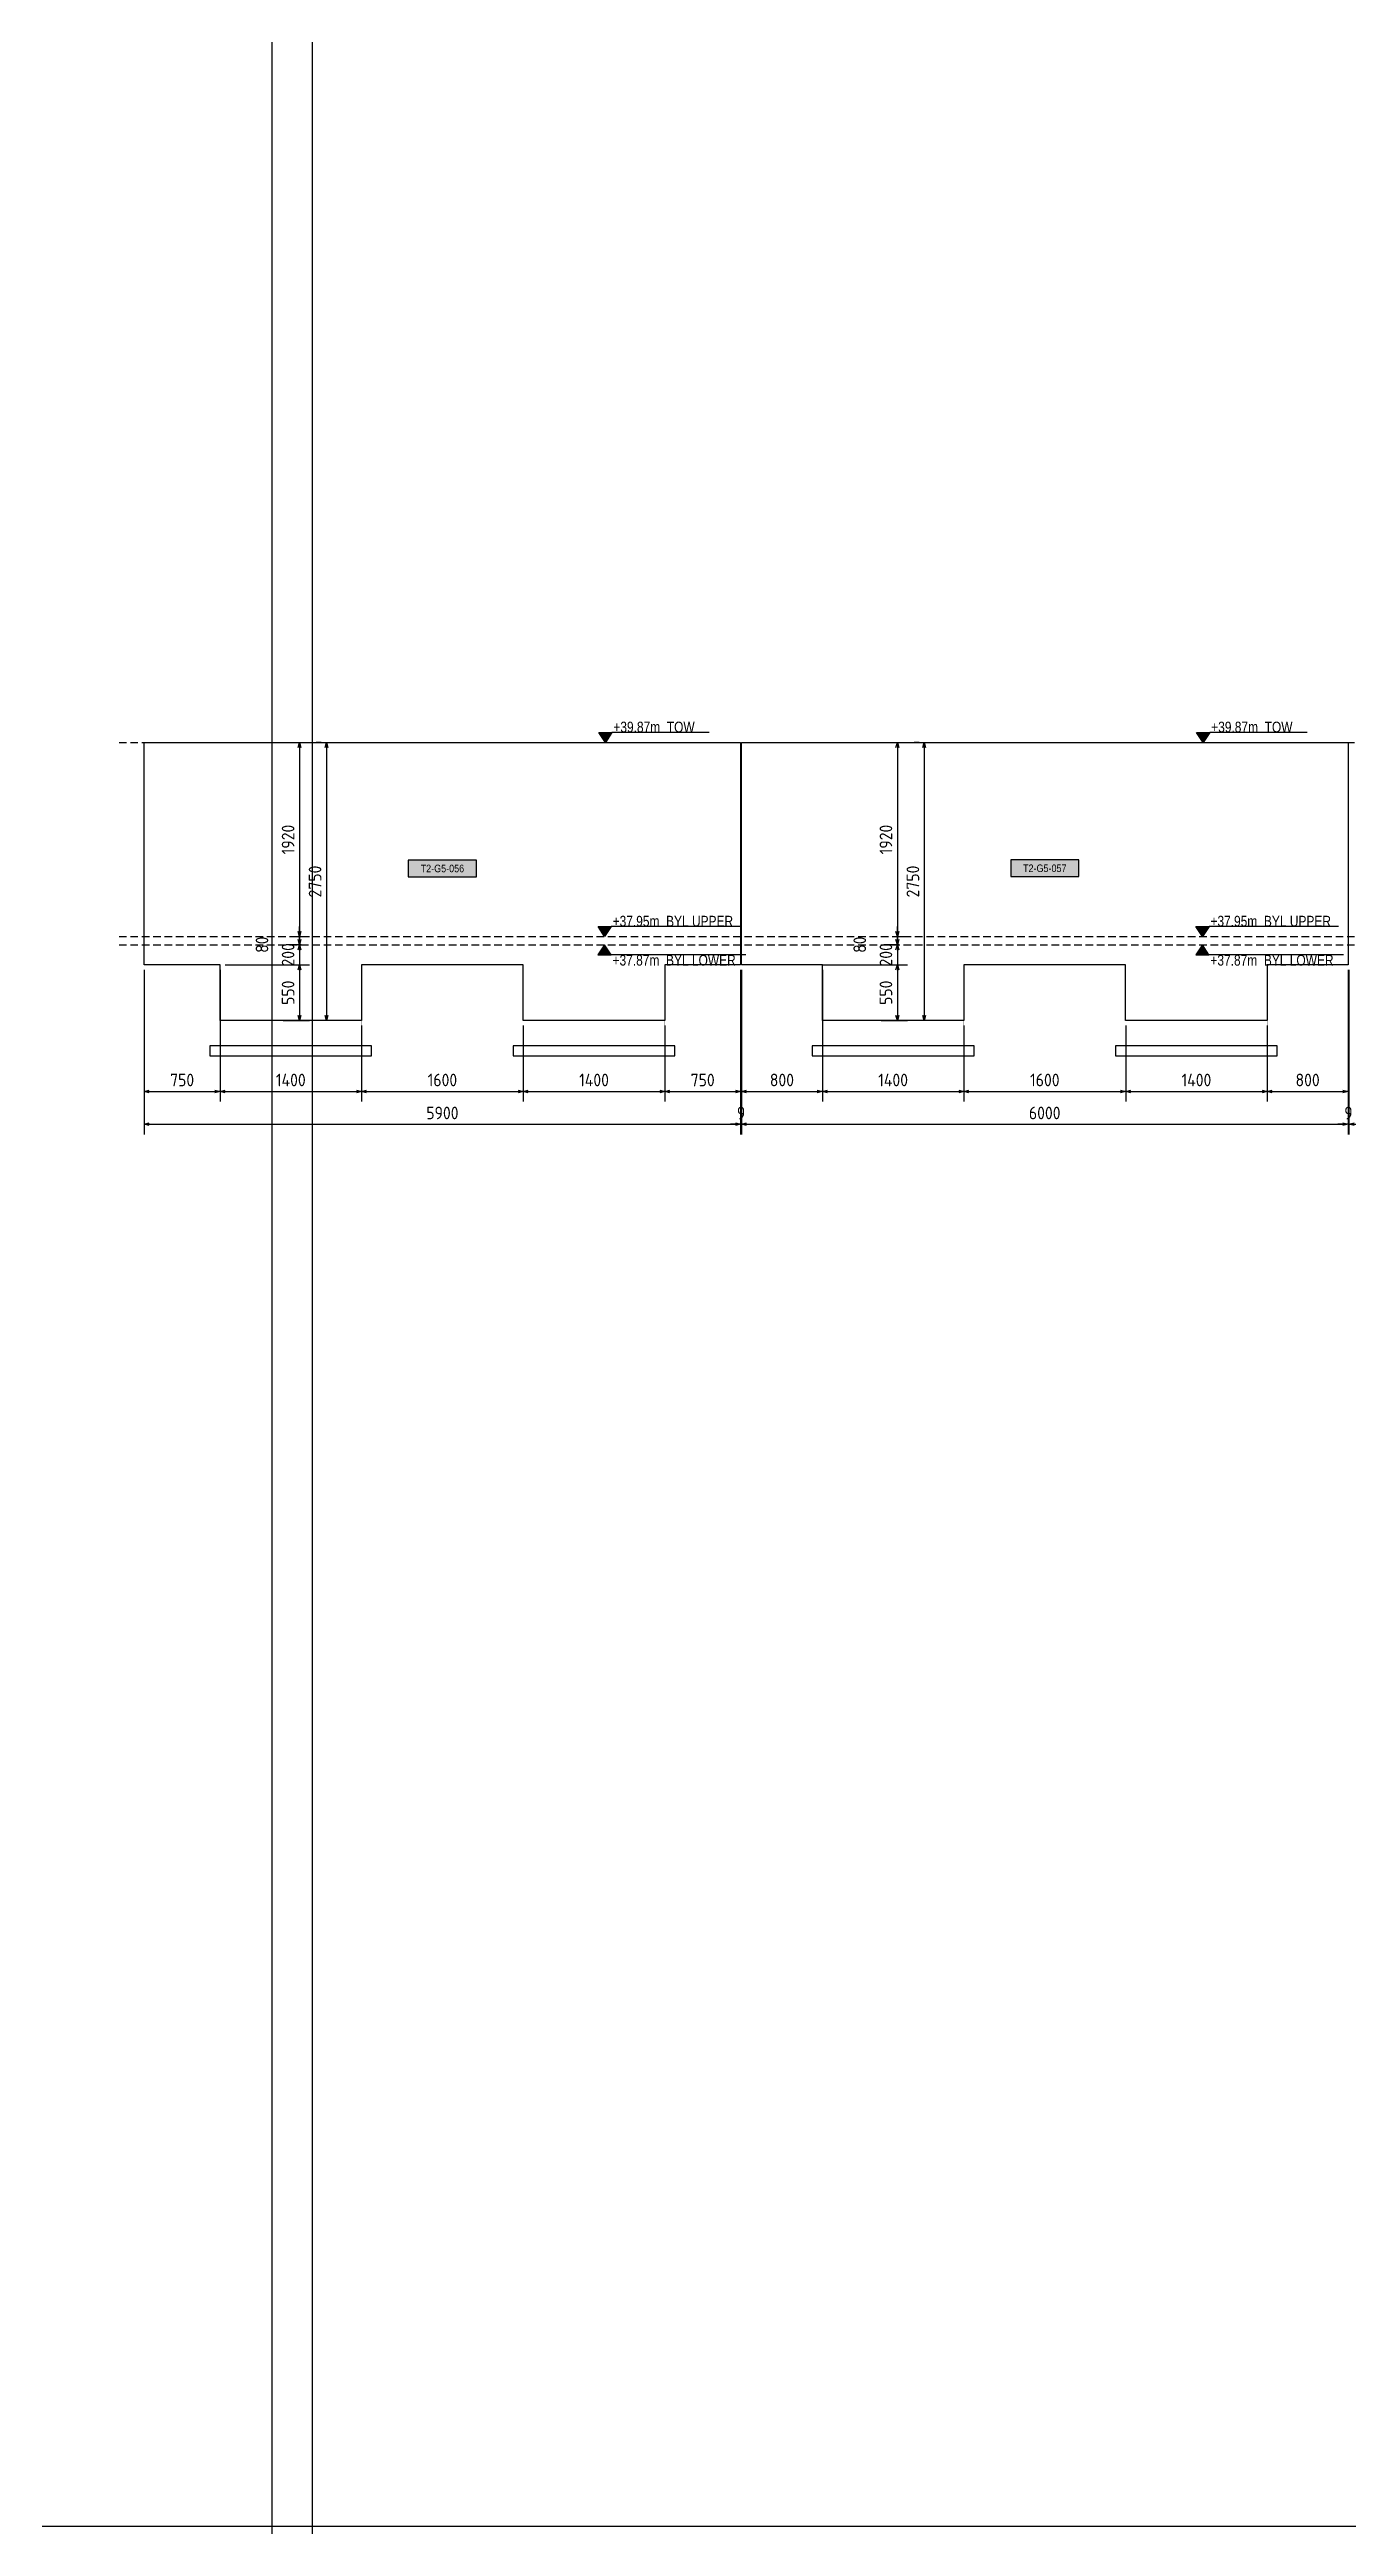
# Model space of a CAD drawing. Header units: centimetres. Extents: x -6122352 to 4157695, y -1694241 to 1947892.
# Drawn here: x 3321241 to 3334092, y 681789 to 706285 of the extents above; entities that cross this region are included whole.
import ezdxf
from ezdxf.enums import TextEntityAlignment as Align

# ---------------------------------------------------------------- set-up
doc = ezdxf.new("R2010")
doc.units = ezdxf.units.CM
doc.header["$MEASUREMENT"] = 0
doc.header["$PDMODE"] = 66
doc.header["$PDSIZE"] = 100
doc.linetypes.add('DASHED2', pattern=[0.375, 0.25, -0.125])
doc.linetypes.add('HIDDEN', pattern=[0.375, 0.25, -0.125])
for name, color, linetype in [('00-MI-DIM', 7, 'Continuous'), ('@MI-TYPE-01', 30, 'Continuous'), ('@MI-TYPE-02', 6, 'Continuous'), ('JML-Dimension', 1, 'Continuous'), ('PANEL-TAGS', 7, 'Continuous'), ('SECTION', 130, 'Continuous')]:
    doc.layers.add(name, color=color, linetype=linetype)
doc.styles.add('PANELTAG_STYLE', font='arial.ttf')
doc.styles.add('Schueco-BEMSTIL', font='isocpeur.ttf', dxfattribs={"width": 0.9})
doc.styles.add('txt-Pisa-std', font='arial.ttf', dxfattribs={"width": 0.8})
doc.dimstyles.new('MI- JWC-TXT-2.5 MM', dxfattribs={"dimscale": 1.5, "dimtxt": 2.5, "dimasz": 1, "dimexe": 2, "dimexo": 1, "dimgap": 1, "dimtad": 1, "dimdec": 0, "dimdsep": 46, "dimtxsty": 'Schueco-BEMSTIL', "dimblk": 'OPEN30', "dimcen": 0, "dimdle": 2, "dimclrd": 140, "dimclre": 8, "dimclrt": 40, "dimadec": 0, "dimazin": 2, "dimtfac": 1, "dimtdec": 0, "dimtix": 1, "dimtmove": 2, "dimatfit": 3, "dimldrblk": 'OPEN', "dimfxl": 2, "dimlwd": -1, "dimlwe": -1, "dimarcsym": 0})

# ---------------------------------------------------------------- blocks, each defined once
blk = doc.blocks.new('*U1106')
at = {"layer": 'JML-Dimension'}
h = blk.add_hatch(color=10, dxfattribs=at)
h.dxf.hatch_style = 1
h.paths.add_polyline_path([(0, 0), (-1.54, 2.37), (1.54, 2.37)])
blk.add_line((24.31, 2.37), (1.54, 2.37), dxfattribs=at)
blk.add_lwpolyline([(0, 0), (-1.54, 2.37), (1.54, 2.37), (0, 0)], dxfattribs=at)
at = {"color": 5, "style": 'txt-Pisa-std', "width": 0.8}
blk.add_attdef('+0.0', text='', height=2.5, dxfattribs=at).set_placement((1.87, 2.37), align=Align.BOTTOM_LEFT)
blk = doc.blocks.new('*U1108')
at = {"layer": 'JML-Dimension'}
h = blk.add_hatch(color=10, dxfattribs=at)
h.dxf.hatch_style = 1
h.paths.add_polyline_path([(0, 0), (-1.54, 2.37), (1.54, 2.37)])
blk.add_line((31.81, 2.37), (1.54, 2.37), dxfattribs=at)
blk.add_lwpolyline([(0, 0), (-1.54, 2.37), (1.54, 2.37), (0, 0)], dxfattribs=at)
at = {"color": 5, "style": 'txt-Pisa-std', "width": 0.8}
blk.add_attdef('+0.0', text='', height=2.5, dxfattribs=at).set_placement((1.87, 2.37), align=Align.BOTTOM_LEFT)
blk = doc.blocks.new('*U1107')
at = {"layer": 'JML-Dimension'}
h = blk.add_hatch(color=10, dxfattribs=at)
h.dxf.hatch_style = 1
h.paths.add_polyline_path([(0, 0), (-1.54, 2.37), (1.54, 2.37)])
blk.add_line((33.03, 2.37), (1.54, 2.37), dxfattribs=at)
blk.add_lwpolyline([(0, 0), (-1.54, 2.37), (1.54, 2.37), (0, 0)], dxfattribs=at)
at = {"color": 5, "style": 'txt-Pisa-std', "width": 0.8}
blk.add_attdef('+0.0', text='', height=2.5, dxfattribs=at).set_placement((1.87, 2.37), align=Align.BOTTOM_LEFT)
blk = doc.blocks.new('T2-ELE FT')
at = {"color": 12, "linetype": 'HIDDEN', "ltscale": 5, "const_width": 2}
blk.add_lwpolyline([(30306558, 1676366), (30306558, 1676866), (30307958, 1676866), (30307958, 1676366)], dxfattribs=at)
at = {"color": 12, "ltscale": 20, "const_width": 2}
blk.add_lwpolyline([(30306558, 1676366), (30307958, 1676366), (30307958, 1676116), (30306558, 1676116)], close=True, dxfattribs=at)
at = {"color": 8, "ltscale": 20}
blk.add_lwpolyline([(30306458, 1676116), (30308058, 1676116), (30308058, 1676016), (30306458, 1676016)], close=True, dxfattribs=at)
blk = doc.blocks.new('_Open30')
at = {"color": 0, "linetype": 'ByBlock', "lineweight": -2}
for p, q in [((-1, 0.27), (0, 0)), ((0, 0), (-1, -0.27)), ((0, 0), (-1, 0))]:
    blk.add_line(p, q, dxfattribs=at)
blk = doc.blocks.new('*D2418')
at = {"layer": '00-MI-DIM', "color": 8, "transparency": 16777216}
for p, q in [((3322177, 697182), (3322177, 695881)), ((3322928, 697182), (3322928, 695881))]:
    blk.add_line(p, q, dxfattribs=at)
at = {"layer": '00-MI-DIM', "color": 140, "transparency": 16777216}
blk.add_line((3322227, 695981), (3322878, 695981), dxfattribs=at)
at = {"layer": 'Defpoints', "color": 0, "transparency": 16777216}
for p in [(3322177, 697232), (3322928, 697232), (3322928, 695981)]:
    blk.add_point(p, dxfattribs=at)
at = {"layer": '00-MI-DIM', "color": 140, "transparency": 16777216, "xscale": 50, "yscale": 50, "zscale": 50, "rotation": 180}
blk.add_blockref('_Open30', (3322177, 695981), dxfattribs=at)
at = {"layer": '00-MI-DIM', "color": 140, "transparency": 16777216, "xscale": 50, "yscale": 50, "zscale": 50}
blk.add_blockref('_Open30', (3322928, 695981), dxfattribs=at)
at = {"layer": '00-MI-DIM', "color": 40, "transparency": 16777216, "insert": (3322553, 696094), "char_height": 125, "attachment_point": 5, "style": 'Schueco-BEMSTIL'}
blk.add_mtext('750', dxfattribs=at)
blk = doc.blocks.new('_Open')
at = {"color": 0, "linetype": 'ByBlock', "lineweight": -2}
for p, q in [((-1, 0), (0, 0)), ((-1, 0), (0, 0)), ((0, 0), (-1, 0))]:
    blk.add_line(p, q, dxfattribs=at)
blk = doc.blocks.new('*D2419')
at = {"layer": '00-MI-DIM', "color": 8, "transparency": 16777216}
for p, q in [((3322928, 697182), (3322928, 695881)), ((3324328, 696632), (3324328, 695881))]:
    blk.add_line(p, q, dxfattribs=at)
at = {"layer": '00-MI-DIM', "color": 140, "transparency": 16777216}
blk.add_line((3322978, 695981), (3324278, 695981), dxfattribs=at)
at = {"layer": 'Defpoints', "color": 0, "transparency": 16777216}
for p in [(3322928, 697232), (3324328, 696682), (3324328, 695981)]:
    blk.add_point(p, dxfattribs=at)
at = {"layer": '00-MI-DIM', "color": 140, "transparency": 16777216, "xscale": 50, "yscale": 50, "zscale": 50, "rotation": 180}
blk.add_blockref('_Open30', (3322928, 695981), dxfattribs=at)
at = {"layer": '00-MI-DIM', "color": 140, "transparency": 16777216, "xscale": 50, "yscale": 50, "zscale": 50}
blk.add_blockref('_Open30', (3324328, 695981), dxfattribs=at)
at = {"layer": '00-MI-DIM', "color": 40, "transparency": 16777216, "insert": (3323628, 696094), "char_height": 125, "attachment_point": 5, "style": 'Schueco-BEMSTIL'}
blk.add_mtext('1400', dxfattribs=at)
blk = doc.blocks.new('*D2420')
at = {"layer": '00-MI-DIM', "color": 8, "transparency": 16777216}
for p, q in [((3324328, 696632), (3324328, 695881)), ((3325928, 696632), (3325928, 695881))]:
    blk.add_line(p, q, dxfattribs=at)
at = {"layer": '00-MI-DIM', "color": 140, "transparency": 16777216}
blk.add_line((3324378, 695981), (3325878, 695981), dxfattribs=at)
at = {"layer": 'Defpoints', "color": 0, "transparency": 16777216}
for p in [(3324328, 696682), (3325928, 696682), (3325928, 695981)]:
    blk.add_point(p, dxfattribs=at)
at = {"layer": '00-MI-DIM', "color": 140, "transparency": 16777216, "xscale": 50, "yscale": 50, "zscale": 50, "rotation": 180}
blk.add_blockref('_Open30', (3324328, 695981), dxfattribs=at)
at = {"layer": '00-MI-DIM', "color": 140, "transparency": 16777216, "xscale": 50, "yscale": 50, "zscale": 50}
blk.add_blockref('_Open30', (3325928, 695981), dxfattribs=at)
at = {"layer": '00-MI-DIM', "color": 40, "transparency": 16777216, "insert": (3325128, 696094), "char_height": 125, "attachment_point": 5, "style": 'Schueco-BEMSTIL'}
blk.add_mtext('1600', dxfattribs=at)
blk = doc.blocks.new('*D2421')
at = {"layer": '00-MI-DIM', "color": 8, "transparency": 16777216}
for p, q in [((3325928, 696632), (3325928, 695881)), ((3327328, 696632), (3327328, 695881))]:
    blk.add_line(p, q, dxfattribs=at)
at = {"layer": '00-MI-DIM', "color": 140, "transparency": 16777216}
blk.add_line((3325978, 695981), (3327278, 695981), dxfattribs=at)
at = {"layer": 'Defpoints', "color": 0, "transparency": 16777216}
for p in [(3325928, 696682), (3327328, 696682), (3327328, 695981)]:
    blk.add_point(p, dxfattribs=at)
at = {"layer": '00-MI-DIM', "color": 140, "transparency": 16777216, "xscale": 50, "yscale": 50, "zscale": 50, "rotation": 180}
blk.add_blockref('_Open30', (3325928, 695981), dxfattribs=at)
at = {"layer": '00-MI-DIM', "color": 140, "transparency": 16777216, "xscale": 50, "yscale": 50, "zscale": 50}
blk.add_blockref('_Open30', (3327328, 695981), dxfattribs=at)
at = {"layer": '00-MI-DIM', "color": 40, "transparency": 16777216, "insert": (3326628, 696094), "char_height": 125, "attachment_point": 5, "style": 'Schueco-BEMSTIL'}
blk.add_mtext('1400', dxfattribs=at)
blk = doc.blocks.new('*D2422')
at = {"layer": '00-MI-DIM', "color": 8, "transparency": 16777216}
for p, q in [((3328078, 697182), (3328078, 695881)), ((3327328, 696632), (3327328, 695881))]:
    blk.add_line(p, q, dxfattribs=at)
at = {"layer": '00-MI-DIM', "color": 140, "transparency": 16777216}
blk.add_line((3327378, 695981), (3328028, 695981), dxfattribs=at)
at = {"layer": 'Defpoints', "color": 0, "transparency": 16777216}
for p in [(3328078, 697232), (3327328, 696682), (3328078, 695981)]:
    blk.add_point(p, dxfattribs=at)
at = {"layer": '00-MI-DIM', "color": 140, "transparency": 16777216, "xscale": 50, "yscale": 50, "zscale": 50, "rotation": 180}
blk.add_blockref('_Open30', (3327328, 695981), dxfattribs=at)
at = {"layer": '00-MI-DIM', "color": 140, "transparency": 16777216, "xscale": 50, "yscale": 50, "zscale": 50}
blk.add_blockref('_Open30', (3328078, 695981), dxfattribs=at)
at = {"layer": '00-MI-DIM', "color": 40, "transparency": 16777216, "insert": (3327703, 696094), "char_height": 125, "attachment_point": 5, "style": 'Schueco-BEMSTIL'}
blk.add_mtext('750', dxfattribs=at)
blk = doc.blocks.new('*D2452')
at = {"layer": '00-MI-DIM', "color": 8, "transparency": 16777216}
for p, q in [((3328087, 697182), (3328087, 695881)), ((3328887, 697182), (3328887, 695881))]:
    blk.add_line(p, q, dxfattribs=at)
at = {"layer": '00-MI-DIM', "color": 140, "transparency": 16777216}
blk.add_line((3328137, 695981), (3328837, 695981), dxfattribs=at)
at = {"layer": 'Defpoints', "color": 0, "transparency": 16777216}
for p in [(3328087, 697232), (3328887, 697232), (3328887, 695981)]:
    blk.add_point(p, dxfattribs=at)
at = {"layer": '00-MI-DIM', "color": 140, "transparency": 16777216, "xscale": 50, "yscale": 50, "zscale": 50, "rotation": 180}
blk.add_blockref('_Open30', (3328087, 695981), dxfattribs=at)
at = {"layer": '00-MI-DIM', "color": 140, "transparency": 16777216, "xscale": 50, "yscale": 50, "zscale": 50}
blk.add_blockref('_Open30', (3328887, 695981), dxfattribs=at)
at = {"layer": '00-MI-DIM', "color": 40, "transparency": 16777216, "insert": (3328487, 696094), "char_height": 125, "attachment_point": 5, "style": 'Schueco-BEMSTIL'}
blk.add_mtext('800', dxfattribs=at)
blk = doc.blocks.new('*D2453')
at = {"layer": '00-MI-DIM', "color": 8, "transparency": 16777216}
for p, q in [((3328887, 697182), (3328887, 695881)), ((3330287, 696632), (3330287, 695881))]:
    blk.add_line(p, q, dxfattribs=at)
at = {"layer": '00-MI-DIM', "color": 140, "transparency": 16777216}
blk.add_line((3328937, 695981), (3330237, 695981), dxfattribs=at)
at = {"layer": 'Defpoints', "color": 0, "transparency": 16777216}
for p in [(3328887, 697232), (3330287, 696682), (3330287, 695981)]:
    blk.add_point(p, dxfattribs=at)
at = {"layer": '00-MI-DIM', "color": 140, "transparency": 16777216, "xscale": 50, "yscale": 50, "zscale": 50, "rotation": 180}
blk.add_blockref('_Open30', (3328887, 695981), dxfattribs=at)
at = {"layer": '00-MI-DIM', "color": 140, "transparency": 16777216, "xscale": 50, "yscale": 50, "zscale": 50}
blk.add_blockref('_Open30', (3330287, 695981), dxfattribs=at)
at = {"layer": '00-MI-DIM', "color": 40, "transparency": 16777216, "insert": (3329587, 696094), "char_height": 125, "attachment_point": 5, "style": 'Schueco-BEMSTIL'}
blk.add_mtext('1400', dxfattribs=at)
blk = doc.blocks.new('*D2454')
at = {"layer": '00-MI-DIM', "color": 8, "transparency": 16777216}
for p, q in [((3330287, 696632), (3330287, 695881)), ((3331888, 696632), (3331888, 695881))]:
    blk.add_line(p, q, dxfattribs=at)
at = {"layer": '00-MI-DIM', "color": 140, "transparency": 16777216}
blk.add_line((3330337, 695981), (3331838, 695981), dxfattribs=at)
at = {"layer": 'Defpoints', "color": 0, "transparency": 16777216}
for p in [(3330287, 696682), (3331888, 696682), (3331888, 695981)]:
    blk.add_point(p, dxfattribs=at)
at = {"layer": '00-MI-DIM', "color": 140, "transparency": 16777216, "xscale": 50, "yscale": 50, "zscale": 50, "rotation": 180}
blk.add_blockref('_Open30', (3330287, 695981), dxfattribs=at)
at = {"layer": '00-MI-DIM', "color": 140, "transparency": 16777216, "xscale": 50, "yscale": 50, "zscale": 50}
blk.add_blockref('_Open30', (3331888, 695981), dxfattribs=at)
at = {"layer": '00-MI-DIM', "color": 40, "transparency": 16777216, "insert": (3331088, 696094), "char_height": 125, "attachment_point": 5, "style": 'Schueco-BEMSTIL'}
blk.add_mtext('1600', dxfattribs=at)
blk = doc.blocks.new('*D2455')
at = {"layer": '00-MI-DIM', "color": 8, "transparency": 16777216}
for p, q in [((3331888, 696632), (3331888, 695881)), ((3333288, 696632), (3333288, 695881))]:
    blk.add_line(p, q, dxfattribs=at)
at = {"layer": '00-MI-DIM', "color": 140, "transparency": 16777216}
blk.add_line((3331938, 695981), (3333238, 695981), dxfattribs=at)
at = {"layer": 'Defpoints', "color": 0, "transparency": 16777216}
for p in [(3331888, 696682), (3333288, 696682), (3333288, 695981)]:
    blk.add_point(p, dxfattribs=at)
at = {"layer": '00-MI-DIM', "color": 140, "transparency": 16777216, "xscale": 50, "yscale": 50, "zscale": 50, "rotation": 180}
blk.add_blockref('_Open30', (3331888, 695981), dxfattribs=at)
at = {"layer": '00-MI-DIM', "color": 140, "transparency": 16777216, "xscale": 50, "yscale": 50, "zscale": 50}
blk.add_blockref('_Open30', (3333288, 695981), dxfattribs=at)
at = {"layer": '00-MI-DIM', "color": 40, "transparency": 16777216, "insert": (3332588, 696094), "char_height": 125, "attachment_point": 5, "style": 'Schueco-BEMSTIL'}
blk.add_mtext('1400', dxfattribs=at)
blk = doc.blocks.new('*D2456')
at = {"layer": '00-MI-DIM', "color": 8, "transparency": 16777216}
for p, q in [((3334088, 697182), (3334088, 695881)), ((3333288, 696632), (3333288, 695881))]:
    blk.add_line(p, q, dxfattribs=at)
at = {"layer": '00-MI-DIM', "color": 140, "transparency": 16777216}
blk.add_line((3333338, 695981), (3334038, 695981), dxfattribs=at)
at = {"layer": 'Defpoints', "color": 0, "transparency": 16777216}
for p in [(3334088, 697232), (3333288, 696682), (3334088, 695981)]:
    blk.add_point(p, dxfattribs=at)
at = {"layer": '00-MI-DIM', "color": 140, "transparency": 16777216, "xscale": 50, "yscale": 50, "zscale": 50, "rotation": 180}
blk.add_blockref('_Open30', (3333288, 695981), dxfattribs=at)
at = {"layer": '00-MI-DIM', "color": 140, "transparency": 16777216, "xscale": 50, "yscale": 50, "zscale": 50}
blk.add_blockref('_Open30', (3334088, 695981), dxfattribs=at)
at = {"layer": '00-MI-DIM', "color": 40, "transparency": 16777216, "insert": (3333688, 696094), "char_height": 125, "attachment_point": 5, "style": 'Schueco-BEMSTIL'}
blk.add_mtext('800', dxfattribs=at)
blk = doc.blocks.new('*D2425')
at = {"layer": '00-MI-DIM', "color": 8, "transparency": 16777216}
for p, q in [((3322177, 697182), (3322177, 695556)), ((3328078, 697182), (3328078, 695556))]:
    blk.add_line(p, q, dxfattribs=at)
at = {"layer": '00-MI-DIM', "color": 140, "transparency": 16777216}
blk.add_line((3322227, 695656), (3328028, 695656), dxfattribs=at)
at = {"layer": 'Defpoints', "color": 0, "transparency": 16777216}
for p in [(3322177, 697232), (3328078, 697232), (3328078, 695656)]:
    blk.add_point(p, dxfattribs=at)
at = {"layer": '00-MI-DIM', "color": 140, "transparency": 16777216, "xscale": 50, "yscale": 50, "zscale": 50, "rotation": 180}
blk.add_blockref('_Open30', (3322177, 695656), dxfattribs=at)
at = {"layer": '00-MI-DIM', "color": 140, "transparency": 16777216, "xscale": 50, "yscale": 50, "zscale": 50}
blk.add_blockref('_Open30', (3328078, 695656), dxfattribs=at)
at = {"layer": '00-MI-DIM', "color": 40, "transparency": 16777216, "insert": (3325128, 695768), "char_height": 125, "attachment_point": 5, "style": 'Schueco-BEMSTIL'}
blk.add_mtext('5900', dxfattribs=at)
blk = doc.blocks.new('*D2423')
at = {"layer": '00-MI-DIM', "color": 8, "transparency": 16777216}
for p, q in [((3328078, 697182), (3328078, 695556)), ((3328087, 697182), (3328087, 695556))]:
    blk.add_line(p, q, dxfattribs=at)
at = {"layer": '00-MI-DIM', "color": 140, "transparency": 16777216}
for p, q in [((3328028, 695656), (3327978, 695656)), ((3328078, 695656), (3328087, 695656)), ((3328137, 695656), (3328187, 695656))]:
    blk.add_line(p, q, dxfattribs=at)
at = {"layer": 'Defpoints', "color": 0, "transparency": 16777216}
for p in [(3328078, 697232), (3328087, 697232), (3328087, 695656)]:
    blk.add_point(p, dxfattribs=at)
at = {"layer": '00-MI-DIM', "color": 140, "transparency": 16777216, "xscale": 50, "yscale": 50, "zscale": 50}
blk.add_blockref('_Open30', (3328078, 695656), dxfattribs=at)
at = {"layer": '00-MI-DIM', "color": 140, "transparency": 16777216, "xscale": 50, "yscale": 50, "zscale": 50, "rotation": 180}
blk.add_blockref('_Open30', (3328087, 695656), dxfattribs=at)
at = {"layer": '00-MI-DIM', "color": 40, "transparency": 16777216, "insert": (3328083, 695768), "char_height": 125, "attachment_point": 5, "style": 'Schueco-BEMSTIL'}
blk.add_mtext('9', dxfattribs=at)
blk = doc.blocks.new('*D2424')
at = {"layer": '00-MI-DIM', "color": 8, "transparency": 16777216}
for p, q in [((3328087, 697182), (3328087, 695556)), ((3334088, 697182), (3334088, 695556))]:
    blk.add_line(p, q, dxfattribs=at)
at = {"layer": '00-MI-DIM', "color": 140, "transparency": 16777216}
blk.add_line((3328137, 695656), (3334038, 695656), dxfattribs=at)
at = {"layer": 'Defpoints', "color": 0, "transparency": 16777216}
for p in [(3328087, 697232), (3334088, 697232), (3334088, 695656)]:
    blk.add_point(p, dxfattribs=at)
at = {"layer": '00-MI-DIM', "color": 140, "transparency": 16777216, "xscale": 50, "yscale": 50, "zscale": 50, "rotation": 180}
blk.add_blockref('_Open30', (3328087, 695656), dxfattribs=at)
at = {"layer": '00-MI-DIM', "color": 140, "transparency": 16777216, "xscale": 50, "yscale": 50, "zscale": 50}
blk.add_blockref('_Open30', (3334088, 695656), dxfattribs=at)
at = {"layer": '00-MI-DIM', "color": 40, "transparency": 16777216, "insert": (3331087, 695768), "char_height": 125, "attachment_point": 5, "style": 'Schueco-BEMSTIL'}
blk.add_mtext('6000', dxfattribs=at)
blk = doc.blocks.new('*D2463')
at = {"layer": '00-MI-DIM', "color": 8, "transparency": 16777216}
for p, q in [((3334088, 697182), (3334088, 695556)), ((3334097, 697182), (3334097, 695556))]:
    blk.add_line(p, q, dxfattribs=at)
at = {"layer": '00-MI-DIM', "color": 140, "transparency": 16777216}
for p, q in [((3334038, 695656), (3333988, 695656)), ((3334088, 695656), (3334097, 695656)), ((3334147, 695656), (3334197, 695656))]:
    blk.add_line(p, q, dxfattribs=at)
at = {"layer": 'Defpoints', "color": 0, "transparency": 16777216}
for p in [(3334088, 697232), (3334097, 697232), (3334097, 695656)]:
    blk.add_point(p, dxfattribs=at)
at = {"layer": '00-MI-DIM', "color": 140, "transparency": 16777216, "xscale": 50, "yscale": 50, "zscale": 50}
blk.add_blockref('_Open30', (3334088, 695656), dxfattribs=at)
at = {"layer": '00-MI-DIM', "color": 140, "transparency": 16777216, "xscale": 50, "yscale": 50, "zscale": 50, "rotation": 180}
blk.add_blockref('_Open30', (3334097, 695656), dxfattribs=at)
at = {"layer": '00-MI-DIM', "color": 40, "transparency": 16777216, "insert": (3334092, 695768), "char_height": 125, "attachment_point": 5, "style": 'Schueco-BEMSTIL'}
blk.add_mtext('9', dxfattribs=at)
blk = doc.blocks.new('*D2509')
at = {"layer": '00-MI-DIM', "color": 8, "transparency": 16777216}
for p, q in [((3323687, 699432), (3323814, 699432)), ((3323687, 697512), (3323814, 697512))]:
    blk.add_line(p, q, dxfattribs=at)
at = {"layer": '00-MI-DIM', "color": 140, "transparency": 16777216}
blk.add_line((3323714, 699382), (3323714, 697562), dxfattribs=at)
at = {"layer": 'Defpoints', "color": 0, "transparency": 16777216}
for p in [(3323637, 699432), (3323637, 697512), (3323714, 697512)]:
    blk.add_point(p, dxfattribs=at)
at = {"layer": '00-MI-DIM', "color": 140, "transparency": 16777216, "xscale": 50, "yscale": 50, "zscale": 50}
for p, rotation in [((3323714, 699432), 90), ((3323714, 697512), 270)]:
    blk.add_blockref('_Open30', p, dxfattribs=dict(at, rotation=rotation))
at = {"layer": '00-MI-DIM', "color": 40, "transparency": 16777216, "insert": (3323601, 698472), "char_height": 125, "attachment_point": 5, "rotation": 90, "style": 'Schueco-BEMSTIL'}
blk.add_mtext('1920', dxfattribs=at)
blk = doc.blocks.new('*D2510')
at = {"layer": '00-MI-DIM', "color": 8, "transparency": 16777216}
for p, q in [((3323729, 697432), (3323614, 697432)), ((3323687, 697512), (3323814, 697512))]:
    blk.add_line(p, q, dxfattribs=at)
at = {"layer": '00-MI-DIM', "color": 140, "transparency": 16777216}
for p, q in [((3323714, 697562), (3323714, 697612)), ((3323714, 697512), (3323714, 697432)), ((3323714, 697382), (3323714, 697332))]:
    blk.add_line(p, q, dxfattribs=at)
at = {"layer": 'Defpoints', "color": 0, "transparency": 16777216}
for p in [(3323637, 697512), (3323714, 697432), (3323779, 697432)]:
    blk.add_point(p, dxfattribs=at)
at = {"layer": '00-MI-DIM', "color": 140, "transparency": 16777216, "xscale": 50, "yscale": 50, "zscale": 50}
for p, rotation in [((3323714, 697512), 270), ((3323714, 697432), 90)]:
    blk.add_blockref('_Open30', p, dxfattribs=dict(at, rotation=rotation))
at = {"layer": '00-MI-DIM', "color": 40, "transparency": 16777216, "insert": (3323343, 697432), "char_height": 125, "attachment_point": 5, "rotation": 90, "style": 'Schueco-BEMSTIL'}
blk.add_mtext('80', dxfattribs=at)
blk = doc.blocks.new('*D2511')
at = {"layer": '00-MI-DIM', "color": 8, "transparency": 16777216}
for p, q in [((3323729, 697432), (3323614, 697432)), ((3322978, 697232), (3323814, 697232))]:
    blk.add_line(p, q, dxfattribs=at)
at = {"layer": '00-MI-DIM', "color": 140, "transparency": 16777216}
for p, q in [((3323714, 697482), (3323714, 697532)), ((3323714, 697432), (3323714, 697232)), ((3323714, 697182), (3323714, 697132))]:
    blk.add_line(p, q, dxfattribs=at)
at = {"layer": 'Defpoints', "color": 0, "transparency": 16777216}
for p in [(3323779, 697432), (3322928, 697232), (3323714, 697232)]:
    blk.add_point(p, dxfattribs=at)
at = {"layer": '00-MI-DIM', "color": 140, "transparency": 16777216, "xscale": 50, "yscale": 50, "zscale": 50}
for p, rotation in [((3323714, 697432), 270), ((3323714, 697232), 90)]:
    blk.add_blockref('_Open30', p, dxfattribs=dict(at, rotation=rotation))
at = {"layer": '00-MI-DIM', "color": 40, "transparency": 16777216, "insert": (3323601, 697332), "char_height": 125, "attachment_point": 5, "rotation": 90, "style": 'Schueco-BEMSTIL'}
blk.add_mtext('200', dxfattribs=at)
blk = doc.blocks.new('*D2512')
at = {"layer": '00-MI-DIM', "color": 8, "transparency": 16777216}
for p, q in [((3322978, 697232), (3323814, 697232)), ((3323553, 696682), (3323814, 696682))]:
    blk.add_line(p, q, dxfattribs=at)
at = {"layer": '00-MI-DIM', "color": 140, "transparency": 16777216}
blk.add_line((3323714, 697182), (3323714, 696732), dxfattribs=at)
at = {"layer": 'Defpoints', "color": 0, "transparency": 16777216}
for p in [(3322928, 697232), (3323503, 696682), (3323714, 696682)]:
    blk.add_point(p, dxfattribs=at)
at = {"layer": '00-MI-DIM', "color": 140, "transparency": 16777216, "xscale": 50, "yscale": 50, "zscale": 50}
for p, rotation in [((3323714, 697232), 90), ((3323714, 696682), 270)]:
    blk.add_blockref('_Open30', p, dxfattribs=dict(at, rotation=rotation))
at = {"layer": '00-MI-DIM', "color": 40, "transparency": 16777216, "insert": (3323601, 696957), "char_height": 125, "attachment_point": 5, "rotation": 90, "style": 'Schueco-BEMSTIL'}
blk.add_mtext('550', dxfattribs=at)
blk = doc.blocks.new('*D2513')
at = {"layer": '00-MI-DIM', "color": 8, "transparency": 16777216}
for p, q in [((3323930, 699432), (3323880, 699432)), ((3323930, 696682), (3323880, 696682))]:
    blk.add_line(p, q, dxfattribs=at)
at = {"layer": '00-MI-DIM', "color": 140, "transparency": 16777216}
blk.add_line((3323980, 699382), (3323980, 696732), dxfattribs=at)
at = {"layer": 'Defpoints', "color": 0, "transparency": 16777216}
for p in [(3323980, 699432), (3323980, 696682), (3323980, 696682)]:
    blk.add_point(p, dxfattribs=at)
at = {"layer": '00-MI-DIM', "color": 140, "transparency": 16777216, "xscale": 50, "yscale": 50, "zscale": 50}
for p, rotation in [((3323980, 699432), 90), ((3323980, 696682), 270)]:
    blk.add_blockref('_Open30', p, dxfattribs=dict(at, rotation=rotation))
at = {"layer": '00-MI-DIM', "color": 40, "transparency": 16777216, "insert": (3323868, 698057), "char_height": 125, "attachment_point": 5, "rotation": 90, "style": 'Schueco-BEMSTIL'}
blk.add_mtext('2750', dxfattribs=at)
blk = doc.blocks.new('*D2514')
at = {"layer": '00-MI-DIM', "color": 8, "transparency": 16777216}
for p, q in [((3329602, 699432), (3329729, 699432)), ((3329602, 697512), (3329729, 697512))]:
    blk.add_line(p, q, dxfattribs=at)
at = {"layer": '00-MI-DIM', "color": 140, "transparency": 16777216}
blk.add_line((3329629, 699382), (3329629, 697562), dxfattribs=at)
at = {"layer": 'Defpoints', "color": 0, "transparency": 16777216}
for p in [(3329552, 699432), (3329552, 697512), (3329629, 697512)]:
    blk.add_point(p, dxfattribs=at)
at = {"layer": '00-MI-DIM', "color": 140, "transparency": 16777216, "xscale": 50, "yscale": 50, "zscale": 50}
for p, rotation in [((3329629, 699432), 90), ((3329629, 697512), 270)]:
    blk.add_blockref('_Open30', p, dxfattribs=dict(at, rotation=rotation))
at = {"layer": '00-MI-DIM', "color": 40, "transparency": 16777216, "insert": (3329516, 698472), "char_height": 125, "attachment_point": 5, "rotation": 90, "style": 'Schueco-BEMSTIL'}
blk.add_mtext('1920', dxfattribs=at)
blk = doc.blocks.new('*D2515')
at = {"layer": '00-MI-DIM', "color": 8, "transparency": 16777216}
for p, q in [((3329644, 697432), (3329529, 697432)), ((3329602, 697512), (3329729, 697512))]:
    blk.add_line(p, q, dxfattribs=at)
at = {"layer": '00-MI-DIM', "color": 140, "transparency": 16777216}
for p, q in [((3329629, 697562), (3329629, 697612)), ((3329629, 697512), (3329629, 697432)), ((3329629, 697382), (3329629, 697332))]:
    blk.add_line(p, q, dxfattribs=at)
at = {"layer": 'Defpoints', "color": 0, "transparency": 16777216}
for p in [(3329552, 697512), (3329629, 697432), (3329694, 697432)]:
    blk.add_point(p, dxfattribs=at)
at = {"layer": '00-MI-DIM', "color": 140, "transparency": 16777216, "xscale": 50, "yscale": 50, "zscale": 50}
for p, rotation in [((3329629, 697512), 270), ((3329629, 697432), 90)]:
    blk.add_blockref('_Open30', p, dxfattribs=dict(at, rotation=rotation))
at = {"layer": '00-MI-DIM', "color": 40, "transparency": 16777216, "insert": (3329257, 697432), "char_height": 125, "attachment_point": 5, "rotation": 90, "style": 'Schueco-BEMSTIL'}
blk.add_mtext('80', dxfattribs=at)
blk = doc.blocks.new('*D2516')
at = {"layer": '00-MI-DIM', "color": 8, "transparency": 16777216}
for p, q in [((3329644, 697432), (3329529, 697432)), ((3328893, 697232), (3329729, 697232))]:
    blk.add_line(p, q, dxfattribs=at)
at = {"layer": '00-MI-DIM', "color": 140, "transparency": 16777216}
for p, q in [((3329629, 697482), (3329629, 697532)), ((3329629, 697432), (3329629, 697232)), ((3329629, 697182), (3329629, 697132))]:
    blk.add_line(p, q, dxfattribs=at)
at = {"layer": 'Defpoints', "color": 0, "transparency": 16777216}
for p in [(3329694, 697432), (3328843, 697232), (3329629, 697232)]:
    blk.add_point(p, dxfattribs=at)
at = {"layer": '00-MI-DIM', "color": 140, "transparency": 16777216, "xscale": 50, "yscale": 50, "zscale": 50}
for p, rotation in [((3329629, 697432), 270), ((3329629, 697232), 90)]:
    blk.add_blockref('_Open30', p, dxfattribs=dict(at, rotation=rotation))
at = {"layer": '00-MI-DIM', "color": 40, "transparency": 16777216, "insert": (3329516, 697332), "char_height": 125, "attachment_point": 5, "rotation": 90, "style": 'Schueco-BEMSTIL'}
blk.add_mtext('200', dxfattribs=at)
blk = doc.blocks.new('*D2517')
at = {"layer": '00-MI-DIM', "color": 8, "transparency": 16777216}
for p, q in [((3328893, 697232), (3329729, 697232)), ((3329468, 696682), (3329729, 696682))]:
    blk.add_line(p, q, dxfattribs=at)
at = {"layer": '00-MI-DIM', "color": 140, "transparency": 16777216}
blk.add_line((3329629, 697182), (3329629, 696732), dxfattribs=at)
at = {"layer": 'Defpoints', "color": 0, "transparency": 16777216}
for p in [(3328843, 697232), (3329418, 696682), (3329629, 696682)]:
    blk.add_point(p, dxfattribs=at)
at = {"layer": '00-MI-DIM', "color": 140, "transparency": 16777216, "xscale": 50, "yscale": 50, "zscale": 50}
for p, rotation in [((3329629, 697232), 90), ((3329629, 696682), 270)]:
    blk.add_blockref('_Open30', p, dxfattribs=dict(at, rotation=rotation))
at = {"layer": '00-MI-DIM', "color": 40, "transparency": 16777216, "insert": (3329516, 696957), "char_height": 125, "attachment_point": 5, "rotation": 90, "style": 'Schueco-BEMSTIL'}
blk.add_mtext('550', dxfattribs=at)
blk = doc.blocks.new('*D2518')
at = {"layer": '00-MI-DIM', "color": 8, "transparency": 16777216}
for p, q in [((3329845, 699432), (3329795, 699432)), ((3329845, 696682), (3329795, 696682))]:
    blk.add_line(p, q, dxfattribs=at)
at = {"layer": '00-MI-DIM', "color": 140, "transparency": 16777216}
blk.add_line((3329895, 699382), (3329895, 696732), dxfattribs=at)
at = {"layer": 'Defpoints', "color": 0, "transparency": 16777216}
for p in [(3329895, 699432), (3329895, 696682), (3329895, 696682)]:
    blk.add_point(p, dxfattribs=at)
at = {"layer": '00-MI-DIM', "color": 140, "transparency": 16777216, "xscale": 50, "yscale": 50, "zscale": 50}
for p, rotation in [((3329895, 699432), 90), ((3329895, 696682), 270)]:
    blk.add_blockref('_Open30', p, dxfattribs=dict(at, rotation=rotation))
at = {"layer": '00-MI-DIM', "color": 40, "transparency": 16777216, "insert": (3329783, 698057), "char_height": 125, "attachment_point": 5, "rotation": 90, "style": 'Schueco-BEMSTIL'}
blk.add_mtext('2750', dxfattribs=at)
blk = doc.blocks.new('PANELTAG')
at = {"layer": 'PANEL-TAGS', "color": 1}
blk.add_lwpolyline([(-13.5, -3.3), (13.5, -3.3), (13.5, 3.3), (-13.5, 3.3)], close=True, dxfattribs=at)
at = {"layer": 'PANEL-TAGS', "color": 40, "true_color": 0xffd700}
blk.add_solid([(-13.5, -3.3), (13.5, -3.3), (-13.5, 3.3), (13.5, 3.3)], dxfattribs=at)
at = {"layer": 'PANEL-TAGS', "color": 5, "style": 'PANELTAG_STYLE', "width": 0.85}
blk.add_attdef('TAGNO', text='', height=3, dxfattribs=at).set_placement((0, 0), align=Align.MIDDLE)

msp = doc.modelspace()

# ---------------------------------------------------------------- linework, layer by layer
at = {"layer": '00-MI-DIM', "color": 6}
msp.add_lwpolyline([(3287503.15085, 755226.18129), (3438836.93337, 755226.18129), (3438836.93337, 681789.16077), (3287503.15085, 681789.16077)], close=True, dxfattribs=at)
at = {"layer": '@MI-TYPE-01', "color": 8}
for p in [(3323443.7977, 66900.20302), (3323843.77352, 66899.97153)]:
    msp.add_xline(p, (0, 1), dxfattribs=at)
at = {"layer": '@MI-TYPE-02', "color": 160, "linetype": 'DASHED2', "ltscale": 300}
for points in [[(3321928.40847, 699431.68111), (3347249.26623, 699431.68111)], [(3321928.40847, 697511.68111), (3347249.26623, 697511.68111)], [(3321928.40847, 697431.68111), (3347249.26623, 697431.68111)]]:
    msp.add_lwpolyline(points, dxfattribs=at)
at = {"layer": '@MI-TYPE-02', "color": 30}
for points in [[(3322178.16636, 699431.68111), (3328077.94985, 699431.63641), (3328077.94985, 697231.69122), (3327327.98736, 697231.69122), (3327327.98736, 696681.69122), (3325927.98736, 696681.69122), (3325927.98736, 697231.69122), (3324327.69985, 697231.69122), (3324327.69985, 696681.69122), (3322927.69985, 696681.69122), (3322927.69985, 697231.69122), (3322177.45388, 697231.73592), (3322178.16636, 699431.68111)], [(3328087.94985, 699431.68111), (3334087.73334, 699431.63641), (3334087.73334, 697231.69122), (3333287.77085, 697231.69122), (3333287.77085, 696681.69122), (3331887.77085, 696681.69122), (3331887.77085, 697231.69122), (3330287.48334, 697231.69122), (3330287.48334, 696681.69122), (3328887.48334, 696681.69122), (3328887.48334, 697231.69122), (3328087.23736, 697231.73592), (3328087.94985, 699431.68111)]]:
    msp.add_lwpolyline(points, dxfattribs=at)

# ---------------------------------------------------------------- block references
at = {"color": 2, "xscale": -1}
for p in [(33630885.86141, -979684.18254), (33633886.14893, -979684.18254), (33636845.6449, -979684.18254), (33639845.93242, -979684.18254)]:
    msp.add_blockref('T2-ELE FT', p, dxfattribs=at)
at = {"layer": 'PANEL-TAGS', "color": 30}
ref = msp.add_blockref('PANELTAG', (3325127.87031, 698185.82585), dxfattribs=dict(at, xscale=25, yscale=25, zscale=25))
ref.add_attrib('TAGNO', 'T2-G5-056', dxfattribs={"color": 5, "height": 75, "style": 'PANELTAG_STYLE', "width": 0.85}).set_placement((3325127.87031, 698185.82585), align=Align.MIDDLE_CENTER)
ref = msp.add_blockref('PANELTAG', (3331087.65388, 698188.00273), dxfattribs=dict(at, xscale=25, yscale=25, zscale=25))
ref.add_attrib('TAGNO', 'T2-G5-057', dxfattribs={"color": 5, "height": 75, "style": 'PANELTAG_STYLE', "width": 0.85}).set_placement((3331087.65388, 698188.00273), align=Align.MIDDLE_CENTER)
at = {"layer": 'SECTION', "color": 6}
ref = msp.add_blockref('*U1106', (3326740.22671, 699431.68111), dxfattribs=dict(at, xscale=42.30147098076819, yscale=42.30147098076819, zscale=42.30147098076819))
ref.add_attrib('+0.0', '+39.87m  TOW', (3326819.35536, 699531.93818), dxfattribs={"layer": 'JML-Dimension', "color": 5, "height": 105.7536775, "style": 'txt-Pisa-std', "width": 0.8})
ref = msp.add_blockref('*U1106', (3332655.06753, 699431.68111), dxfattribs=dict(at, xscale=42.30147098076819, yscale=42.30147098076819, zscale=42.30147098076819))
ref.add_attrib('+0.0', '+39.87m  TOW', (3332734.19618, 699531.93818), dxfattribs={"layer": 'JML-Dimension', "color": 5, "height": 105.7536775, "style": 'txt-Pisa-std', "width": 0.8})
ref = msp.add_blockref('*U1108', (3326732.93322, 697511.68111), dxfattribs=dict(at, xscale=42.30147098076819, yscale=42.30147098076819, zscale=42.30147098076819))
ref.add_attrib('+0.0', '+37.95m  BYL UPPER', (3326812.06187, 697611.93818), dxfattribs={"layer": 'JML-Dimension', "color": 5, "height": 105.7536775, "style": 'txt-Pisa-std', "width": 0.8})
ref = msp.add_blockref('*U1108', (3332647.77404, 697511.68111), dxfattribs=dict(at, xscale=42.30147098076819, yscale=42.30147098076819, zscale=42.30147098076819))
ref.add_attrib('+0.0', '+37.95m  BYL UPPER', (3332726.90269, 697611.93818), dxfattribs={"layer": 'JML-Dimension', "color": 5, "height": 105.7536775, "style": 'txt-Pisa-std', "width": 0.8})
ref = msp.add_blockref('*U1107', (3326732.39322, 697431.68111), dxfattribs=dict(at, xscale=-42.30147098076819, yscale=42.30147098076819, zscale=42.30147098076819, rotation=180))
ref.add_attrib('+0.0', '+37.87m  BYL LOWER', (3326811.52187, 697225.67037), dxfattribs={"layer": 'JML-Dimension', "color": 5, "height": 105.7536775, "style": 'txt-Pisa-std', "width": 0.8})
ref = msp.add_blockref('*U1107', (3332647.23404, 697431.68111), dxfattribs=dict(at, xscale=-42.30147098076819, yscale=42.30147098076819, zscale=42.30147098076819, rotation=180))
ref.add_attrib('+0.0', '+37.87m  BYL LOWER', (3332726.36268, 697225.67037), dxfattribs={"layer": 'JML-Dimension', "color": 5, "height": 105.7536775, "style": 'txt-Pisa-std', "width": 0.8})

# ---------------------------------------------------------------- dimensions: what is measured, and where the dimension line sits
at = {"layer": '00-MI-DIM', "color": 30}
for base, p1, p2, picture, middle in [((3323713.86282, 697511.68111), (3323637.29466, 699431.67006), (3323637.29466, 697511.68111), '*D2509', (3323601.36282, 698471.67558)), ((3323980.21256, 696681.69122), (3323980.21281, 699431.66746), (3323980.21281, 696681.69122), '*D2513', (3323867.71256, 698056.67934)), ((3329628.70364, 697511.68111), (3329552.13547, 699431.67006), (3329552.13547, 697511.68111), '*D2514', (3329516.20364, 698471.67558)), ((3329895.05338, 696681.69122), (3329895.05363, 699431.66746), (3329895.05363, 696681.69122), '*D2518', (3329782.55338, 698056.67934)), ((3323713.86282, 697231.69122), (3323778.99022, 697431.68111), (3322927.69985, 697231.69122), '*D2511', (3323601.36282, 697331.68616)), ((3329628.70364, 697231.69122), (3329693.83103, 697431.68111), (3328842.54067, 697231.69122), '*D2516', (3329516.20364, 697331.68616)), ((3323713.86282, 696681.69122), (3322927.69985, 697231.69122), (3323502.65954, 696681.69122), '*D2512', (3323601.36282, 696956.69122)), ((3329628.70364, 696681.69122), (3328842.54067, 697231.69122), (3329417.50035, 696681.69122), '*D2517', (3329516.20364, 696956.69122))]:
    dim = msp.add_linear_dim(base=base, p1=p1, p2=p2, angle=90, dimstyle='MI- JWC-TXT-2.5 MM', dxfattribs=at)
    dim.commit()
    dim.dimension.update_dxf_attribs({"geometry": picture, "text_midpoint": middle})
for base, p1, p2, picture, middle in [((3323713.86282, 697431.68111), (3323637.29466, 697511.68111), (3323778.99022, 697431.68111), '*D2510', (3323342.60555, 697431.68111)), ((3329628.70364, 697431.68111), (3329552.13547, 697511.68111), (3329693.83103, 697431.68111), '*D2515', (3329257.44637, 697431.68111))]:
    dim = msp.add_linear_dim(base=base, p1=p1, p2=p2, angle=90, dimstyle='MI- JWC-TXT-2.5 MM', dxfattribs=at)
    dim.commit()
    dim.dimension.update_dxf_attribs({"geometry": picture, "text_midpoint": middle, "dimtype": 160})
for base, p1, p2, picture, middle in [((3322927.69985, 695981.31187), (3322177.45388, 697231.73592), (3322927.69985, 697231.69122), '*D2418', (3322552.57686, 696093.81187)), ((3328077.94985, 695655.93808), (3322177.45388, 697231.73592), (3328077.94985, 697231.69122), '*D2425', (3325127.70186, 695768.43808)), ((3324327.69985, 695981.31187), (3322927.69985, 697231.69122), (3324327.69985, 696681.69122), '*D2419', (3323627.69985, 696093.81187)), ((3328077.94985, 695981.31187), (3327327.98736, 696681.69122), (3328077.94985, 697231.69122), '*D2422', (3327702.96861, 696093.81187)), ((3328087.23736, 695655.93808), (3328077.94985, 697231.69122), (3328087.23736, 697231.73592), '*D2423', (3328082.59361, 695768.43808)), ((3328887.48334, 695981.31187), (3328087.23736, 697231.73592), (3328887.48334, 697231.69122), '*D2452', (3328487.36035, 696093.81187)), ((3334087.73334, 695655.93808), (3328087.23736, 697231.73592), (3334087.73334, 697231.69122), '*D2424', (3331087.48535, 695768.43808)), ((3330287.48334, 695981.31187), (3328887.48334, 697231.69122), (3330287.48334, 696681.69122), '*D2453', (3329587.48334, 696093.81187)), ((3334087.73334, 695981.31187), (3333287.77085, 696681.69122), (3334087.73334, 697231.69122), '*D2456', (3333687.75209, 696093.81187)), ((3334097.02085, 695655.93808), (3334087.73334, 697231.69122), (3334097.02085, 697231.73592), '*D2463', (3334092.37709, 695768.43808)), ((3325927.98736, 695981.31187), (3324327.69985, 696681.69122), (3325927.98736, 696681.69122), '*D2420', (3325127.84361, 696093.81187)), ((3327327.98736, 695981.31187), (3325927.98736, 696681.69122), (3327327.98736, 696681.69122), '*D2421', (3326627.98736, 696093.81187)), ((3331887.77085, 695981.31187), (3330287.48334, 696681.69122), (3331887.77085, 696681.69122), '*D2454', (3331087.62709, 696093.81187)), ((3333287.77085, 695981.31187), (3331887.77085, 696681.69122), (3333287.77085, 696681.69122), '*D2455', (3332587.77085, 696093.81187))]:
    dim = msp.add_linear_dim(base=base, p1=p1, p2=p2, dimstyle='MI- JWC-TXT-2.5 MM', dxfattribs=at)
    dim.commit()
    dim.dimension.update_dxf_attribs({"geometry": picture, "text_midpoint": middle})

doc.saveas('drawing.dxf')
